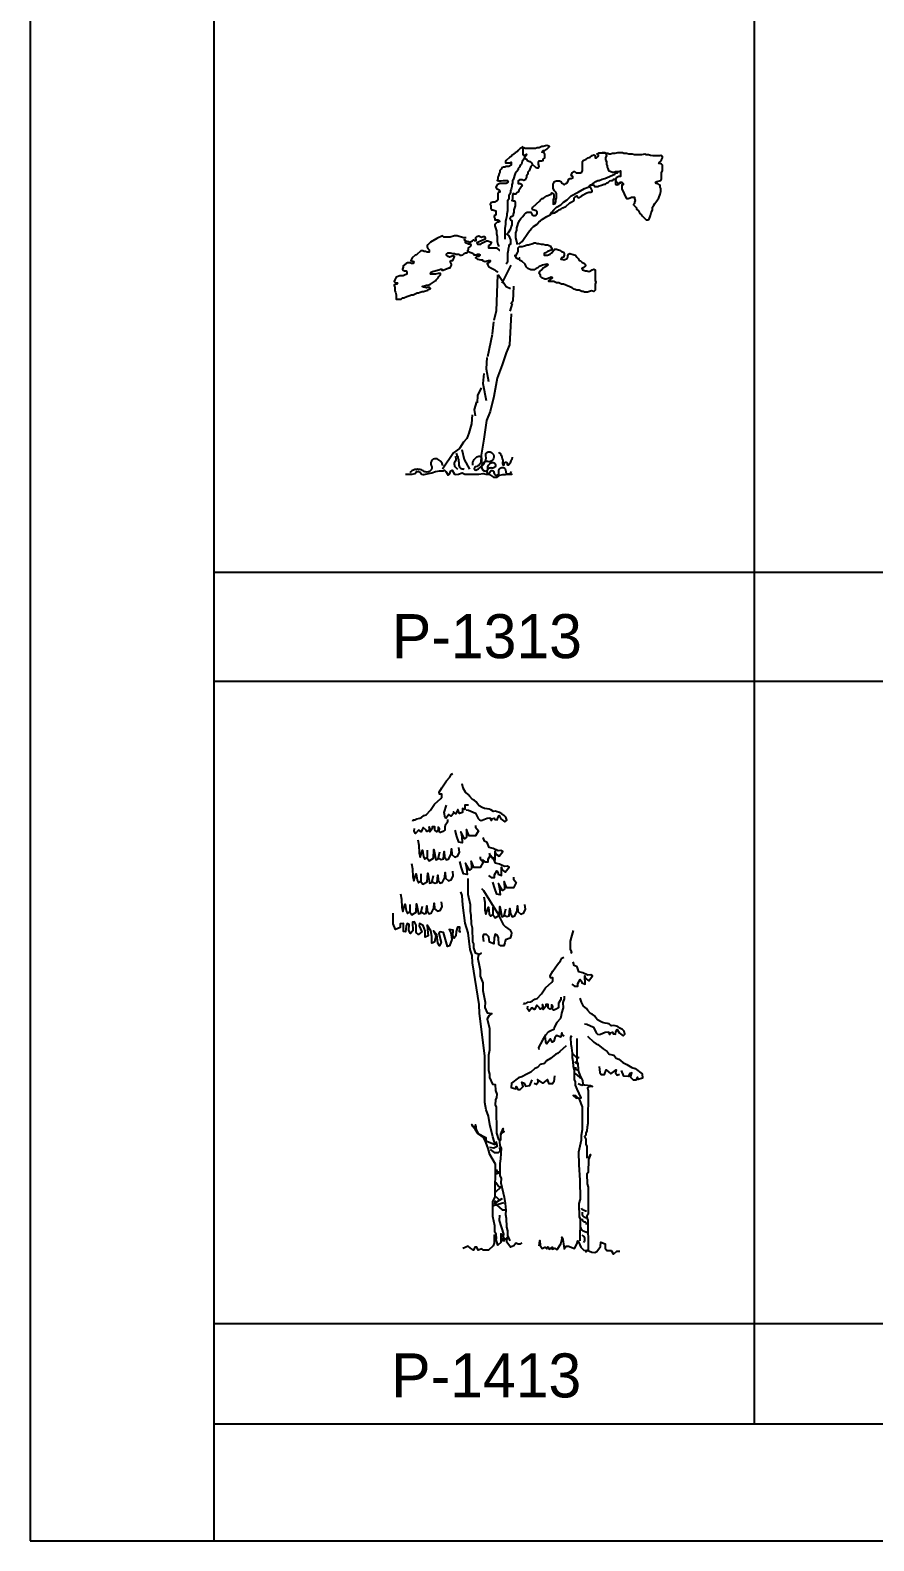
# Model space of a CAD drawing. Extents: x -74 to 94, y -49 to 40.
# Drawn here: x -11.48 to 0.01, y -49.02 to -28.44 of the extents above; entities that cross this region are included whole.
import ezdxf

# ---------------------------------------------------------------- set-up
doc = ezdxf.new("R2010")
doc.units = 0
doc.header["$LTSCALE"] = 100
doc.header["$MEASUREMENT"] = 0
doc.layers.add('FOLHA', color=3, linetype='CONTINUOUS')
doc.layers.add('P-ARVORE', color=2, linetype='CONTINUOUS')

# ---------------------------------------------------------------- blocks, each defined once
blk = doc.blocks.new('P-1313')
at = {"layer": 'P-ARVORE', "linetype": 'CONTINUOUS'}
for p, q in [((0.834, 5.422), (0.796, 4.439)), ((1.265, 5.111), (1.244, 4.704)), ((1.226, 4.64), (1.164, 4.428)), ((1.244, 4.704), (1.191, 4.619)), ((0.724, 4.138), (0.689, 3.816)), ((0.796, 4.439), (0.733, 4.181)), ((1.2, 4.361), (1.155, 3.519)), ((0.689, 3.795), (0.556, 3.188)), ((1.11, 3.466), (1.11, 3.466)), ((0.54, 3.166), (0.519, 2.865)), ((0.454, 2.734), (0.43, 2.458)), ((0.519, 2.865), (0.585, 2.511)), ((0.288, 2.133), (0.276, 1.935)), ((0.386, 2.342), (0.288, 2.133)), ((0.43, 2.458), (0.519, 2.002)), ((0.255, 1.963), (0.199, 1.751)), ((0.199, 1.751), (0.222, 1.581))]:
    blk.add_line(p, q, dxfattribs=at)
at = {"layer": 'P-ARVORE'}
for points in [[(1.525, 8.916), (1.487, 8.882), (1.449, 8.865), (1.392, 8.814), (1.373, 8.78), (1.315, 8.746), (1.239, 8.695), (1.201, 8.644), (1.163, 8.627), (1.067, 8.542), (1.048, 8.508), (1.048, 8.474), (1.163, 8.474), (1.201, 8.491), (1.201, 8.406), (1.144, 8.372), (1.067, 8.372), (1.029, 8.355), (0.991, 8.355), (0.953, 8.337), (0.934, 8.303), (0.896, 8.269), (0.896, 8.218), (0.876, 8.184), (0.857, 8.116), (0.838, 8.082), (0.838, 8.031), (0.819, 7.997), (0.857, 7.98), (0.934, 7.98), (0.991, 7.997), (1.105, 7.997), (1.125, 7.963), (1.105, 7.929), (1.067, 7.912), (0.896, 7.912), (0.819, 7.878), (0.781, 7.81), (0.8, 7.776), (0.876, 7.741), (0.896, 7.707), (0.896, 7.673), (0.857, 7.673), (0.838, 7.639), (0.838, 7.469), (0.819, 7.435), (0.762, 7.401), (0.705, 7.401), (0.648, 7.384), (0.628, 7.35), (0.648, 7.316), (0.648, 7.231), (0.667, 7.197), (0.705, 7.197), (0.781, 7.163), (0.781, 7.06), (0.743, 7.026), (0.743, 6.992), (0.762, 6.958), (0.762, 6.924), (0.838, 6.924), (0.876, 6.907), (0.896, 6.873), (0.857, 6.856), (0.819, 6.856), (0.781, 6.822), (0.762, 6.788), (0.762, 6.754), (0.8, 6.618), (0.8, 6.55), (0.819, 6.464), (0.819, 6.328), (0.838, 6.26), (0.857, 6.209), (0.857, 6.192)], [(1.373, 6.243), (1.354, 6.328), (1.334, 6.43), (1.334, 6.567), (1.354, 6.635), (1.354, 6.703), (1.373, 6.754), (1.392, 6.822), (1.43, 6.907), (1.468, 6.958), (1.525, 7.009), (1.563, 7.077), (1.602, 7.111), (1.64, 7.128), (1.735, 7.128), (1.773, 7.06), (1.811, 7.043), (1.869, 7.043), (1.907, 7.094), (1.907, 7.128), (1.888, 7.163), (1.831, 7.18), (1.792, 7.197), (1.773, 7.231), (1.792, 7.265), (1.983, 7.435), (2.002, 7.469), (2.04, 7.503), (2.079, 7.503), (2.117, 7.537), (2.174, 7.571), (2.289, 7.622), (2.308, 7.656), (2.346, 7.639), (2.365, 7.605), (2.365, 7.52), (2.346, 7.469), (2.346, 7.35), (2.403, 7.367), (2.422, 7.418), (2.422, 7.469), (2.441, 7.52), (2.441, 7.639), (2.422, 7.673), (2.384, 7.707), (2.346, 7.776), (2.346, 7.895), (2.384, 7.963), (2.441, 7.98), (2.518, 7.98), (2.556, 7.963), (2.575, 7.929), (2.613, 7.912), (2.651, 7.878), (2.689, 7.912), (2.727, 7.929), (2.766, 7.997), (2.766, 8.031), (2.804, 8.048), (2.842, 8.048), (2.88, 8.065), (2.88, 8.099), (2.842, 8.133), (2.861, 8.201), (2.918, 8.235), (2.975, 8.201), (3.09, 8.201), (3.128, 8.218), (3.147, 8.269), (3.147, 8.508), (3.166, 8.542), (3.243, 8.576), (3.3, 8.61), (3.357, 8.627), (3.414, 8.678), (3.453, 8.695), (3.491, 8.678), (3.491, 8.61), (3.529, 8.61), (3.567, 8.644), (3.586, 8.678), (3.548, 8.712), (3.605, 8.746), (3.777, 8.746), (3.796, 8.678), (3.777, 8.61), (3.777, 8.559), (3.796, 8.508), (3.796, 8.44), (3.815, 8.406), (3.815, 8.355), (3.834, 8.32), (3.853, 8.269), (3.968, 8.218), (4.006, 8.218), (4.044, 8.235), (4.139, 8.235), (4.178, 8.252), (4.178, 8.099), (4.139, 8.099), (4.063, 8.065), (4.044, 8.014), (4.044, 7.895), (4.082, 7.878), (4.139, 7.895), (4.178, 7.929), (4.216, 7.946), (4.254, 7.912), (4.254, 7.878), (4.216, 7.878), (4.216, 7.759), (4.273, 7.656), (4.292, 7.605), (4.349, 7.503), (4.388, 7.503), (4.445, 7.52), (4.483, 7.537), (4.559, 7.537), (4.559, 7.503), (4.578, 7.452), (4.559, 7.401), (4.559, 7.367), (4.54, 7.333), (4.578, 7.282), (4.617, 7.248), (4.617, 7.214), (4.674, 7.163), (4.712, 7.094), (4.75, 7.06), (4.769, 7.026), (4.884, 6.924), (4.922, 6.924), (4.96, 6.941), (4.998, 7.043), (5.017, 7.111), (5.055, 7.197), (5.055, 7.265), (5.094, 7.316), (5.113, 7.367), (5.17, 7.435), (5.227, 7.52), (5.265, 7.622), (5.284, 7.69), (5.284, 7.776), (5.265, 7.81), (5.265, 7.844), (5.246, 7.878), (5.189, 7.912), (5.151, 7.912), (5.132, 7.946), (5.17, 7.963), (5.246, 7.98), (5.284, 7.997), (5.303, 8.031), (5.303, 8.201), (5.323, 8.269), (5.323, 8.406), (5.303, 8.44), (5.265, 8.457), (5.227, 8.457), (5.246, 8.491), (5.284, 8.525), (5.303, 8.559), (5.323, 8.61), (5.323, 8.644), (5.284, 8.678), (5.246, 8.661), (5.074, 8.661), (4.998, 8.678), (4.941, 8.695), (4.884, 8.695), (4.845, 8.712), (4.75, 8.695), (4.559, 8.695), (4.502, 8.712), (4.407, 8.712), (4.349, 8.729), (4.273, 8.729), (4.235, 8.746), (4.101, 8.746), (4.025, 8.729), (3.968, 8.729), (3.91, 8.712), (3.872, 8.712), (3.834, 8.729), (3.796, 8.729), (3.758, 8.746), (3.682, 8.746), (3.605, 8.729), (3.548, 8.712), (3.548, 8.729)], [(1.583, 8.627), (1.544, 8.576), (1.506, 8.508), (1.487, 8.44), (1.449, 8.406), (1.43, 8.355), (1.392, 8.32), (1.392, 8.286), (1.315, 8.184), (1.296, 8.133), (1.277, 8.065), (1.258, 8.014), (1.239, 7.98), (1.239, 7.929), (1.22, 7.878), (1.22, 7.827), (1.201, 7.759), (1.182, 7.707), (1.182, 7.673), (1.163, 7.622), (1.144, 7.588), (1.144, 7.486), (1.105, 7.435), (1.105, 7.163), (1.086, 7.077), (1.086, 7.026), (1.067, 6.958), (1.048, 6.873), (1.048, 6.805), (1.029, 6.686), (1.029, 6.396)], [(1.792, 8.44), (1.773, 8.406), (1.735, 8.372), (1.716, 8.303), (1.697, 8.252), (1.659, 8.218), (1.659, 8.167), (1.621, 8.116), (1.621, 8.082), (1.583, 8.014), (1.544, 7.997), (1.506, 8.014), (1.43, 8.014), (1.392, 7.98), (1.392, 7.912), (1.449, 7.912), (1.487, 7.895), (1.506, 7.861), (1.487, 7.827), (1.411, 7.724), (1.392, 7.673), (1.354, 7.656), (1.334, 7.622), (1.296, 7.622), (1.258, 7.639), (1.239, 7.588), (1.239, 7.486), (1.22, 7.452), (1.258, 7.435), (1.296, 7.435), (1.315, 7.401), (1.315, 7.299), (1.277, 7.197), (1.277, 7.128), (1.258, 7.077), (1.258, 7.043), (1.22, 7.009), (1.182, 6.992), (1.163, 6.958), (1.182, 6.924), (1.22, 6.907), (1.22, 6.788), (1.201, 6.737), (1.182, 6.669), (1.125, 6.567), (1.086, 6.533), (1.144, 6.481), (1.182, 6.379), (1.182, 6.26), (1.144, 6.226), (1.144, 6.192), (1.125, 6.124), (1.125, 6.09), (1.105, 6.005), (1.105, 5.766), (1.067, 5.715)], [(1.411, 6.26), (1.506, 6.328), (1.678, 6.584), (1.754, 6.686), (1.811, 6.737), (1.907, 6.805), (1.964, 6.873), (2.002, 6.89), (2.06, 6.941), (2.174, 7.009), (2.269, 7.06), (2.308, 7.128), (2.365, 7.197), (2.441, 7.265), (2.556, 7.333), (2.632, 7.401), (2.727, 7.469), (2.842, 7.571), (3.033, 7.673), (3.204, 7.776), (3.3, 7.81), (3.338, 7.844), (3.395, 7.878), (3.433, 7.912), (3.51, 7.963), (3.567, 7.997), (3.605, 7.997), (3.682, 8.031), (3.758, 8.048), (4.025, 8.167), (4.063, 8.201), (4.101, 8.201), (4.082, 8.201)], [(2.308, 7.094), (2.384, 7.111), (2.479, 7.163), (2.498, 7.197), (2.556, 7.214), (2.613, 7.248), (2.689, 7.282), (2.804, 7.384), (2.842, 7.401), (2.899, 7.435), (2.918, 7.469), (2.918, 7.52), (2.956, 7.554), (2.995, 7.571), (3.014, 7.537), (3.052, 7.52), (3.109, 7.554), (3.128, 7.588), (3.166, 7.605), (3.224, 7.639), (3.262, 7.656), (3.319, 7.673), (3.376, 7.673), (3.414, 7.69), (3.414, 7.724), (3.376, 7.793), (3.338, 7.81), (3.338, 7.844), (3.376, 7.878), (3.414, 7.878), (3.453, 7.861), (3.472, 7.827), (3.567, 7.827), (3.605, 7.844), (3.662, 7.861), (3.739, 7.895), (3.777, 7.895), (3.815, 7.929), (3.853, 7.946), (3.891, 7.98), (3.93, 7.997), (3.968, 7.997), (3.987, 8.031), (4.025, 8.031), (4.063, 7.963), (4.101, 7.929), (4.139, 7.912), (4.178, 7.946), (4.197, 7.946)], [(-0.02, 6.43), (-0.097, 6.43), (-0.268, 6.481), (-0.345, 6.481), (-0.459, 6.447), (-0.631, 6.447), (-0.669, 6.481), (-0.822, 6.413), (-0.994, 6.311), (-1.07, 6.243), (-1.089, 6.209), (-1.089, 6.175), (-1.07, 6.141), (-1.032, 6.107), (-1.032, 6.039), (-1.089, 6.039), (-1.127, 6.056), (-1.165, 6.056), (-1.203, 6.073), (-1.261, 6.073), (-1.375, 5.971), (-1.413, 5.954), (-1.49, 5.885), (-1.528, 5.817), (-1.451, 5.783), (-1.471, 5.732), (-1.509, 5.732), (-1.547, 5.749), (-1.623, 5.749), (-1.661, 5.732), (-1.738, 5.664), (-1.738, 5.63), (-1.757, 5.579), (-1.738, 5.545), (-1.7, 5.528), (-1.661, 5.528), (-1.642, 5.494), (-1.642, 5.443), (-1.7, 5.409), (-1.738, 5.392), (-1.833, 5.392), (-1.929, 5.358), (-1.967, 5.289), (-1.986, 5.238), (-1.948, 5.204), (-1.89, 5.204), (-1.909, 5.17), (-1.986, 5.153), (-1.986, 5.119), (-1.967, 5.085), (-1.967, 4.983), (-1.948, 4.949), (-1.929, 4.881), (-1.929, 4.762), (-1.795, 4.762), (-1.757, 4.796), (-1.719, 4.796), (-1.642, 4.83), (-1.585, 4.847), (-1.509, 4.881), (-1.471, 4.881), (-1.356, 4.932), (-1.318, 4.932), (-1.28, 4.949), (-1.223, 4.966), (-1.184, 4.966), (-1.07, 5), (-1.032, 5.034), (-0.994, 5.051), (-1.032, 5.085), (-1.108, 5.068), (-1.184, 5.085), (-1.223, 5.102), (-1.108, 5.136), (-1.07, 5.136), (-0.994, 5.17), (-0.936, 5.204), (-0.86, 5.255), (-0.841, 5.289), (-0.784, 5.341), (-0.765, 5.375), (-0.726, 5.426), (-0.726, 5.46), (-0.784, 5.46), (-0.86, 5.443), (-0.994, 5.443), (-0.974, 5.494), (-0.936, 5.511), (-0.765, 5.562), (-0.726, 5.579), (-0.688, 5.579), (-0.688, 5.545), (-0.65, 5.545), (-0.497, 5.613), (-0.459, 5.613), (-0.421, 5.681), (-0.421, 5.715), (-0.459, 5.783), (-0.421, 5.817), (-0.383, 5.817), (-0.364, 5.851), (-0.345, 5.92), (-0.383, 5.937), (-0.421, 5.92), (-0.478, 5.902), (-0.516, 5.92), (-0.555, 5.954), (-0.555, 5.988), (-0.516, 6.022), (-0.459, 6.022), (-0.383, 6.005), (-0.345, 6.005), (-0.307, 5.988), (-0.23, 5.988), (-0.192, 5.954), (-0.154, 5.954), (-0.116, 5.971), (-0.078, 6.005), (-0.039, 6.022), (-0.001, 6.022), (0.018, 6.056), (0.018, 6.09), (0.037, 6.124), (0.037, 6.158), (0.094, 6.192), (0.113, 6.226), (0.094, 6.26), (0.037, 6.26), (-0.039, 6.294), (-0.039, 6.362), (-0.078, 6.379), (-0.059, 6.379)], [(-0.039, 6.345), (0.037, 6.328), (0.075, 6.311), (0.151, 6.345), (0.19, 6.379), (0.209, 6.345), (0.247, 6.362), (0.247, 6.396), (0.228, 6.43), (0.266, 6.464), (0.323, 6.481), (0.399, 6.447), (0.438, 6.464), (0.476, 6.464), (0.495, 6.43), (0.495, 6.396), (0.266, 6.294), (0.285, 6.26), (0.38, 6.26), (0.419, 6.294), (0.533, 6.345), (0.571, 6.345), (0.609, 6.328), (0.667, 6.311), (0.628, 6.243), (0.59, 6.209), (0.59, 6.158), (0.8, 6.158), (0.876, 6.09), (0.896, 6.09)], [(1.334, 5.937), (1.373, 6.022), (1.392, 6.056), (1.392, 6.158), (1.43, 6.192), (1.506, 6.192), (1.563, 6.209), (1.64, 6.243), (1.678, 6.243), (1.792, 6.277), (1.831, 6.294), (1.869, 6.294), (1.907, 6.277), (1.945, 6.277), (2.021, 6.26), (2.079, 6.26), (2.136, 6.243), (2.193, 6.243), (2.269, 6.209), (2.308, 6.141), (2.308, 6.107), (2.25, 6.073), (2.193, 6.056), (2.136, 6.022), (2.098, 6.005), (2.098, 5.954), (2.193, 5.954), (2.269, 5.988), (2.308, 6.022), (2.384, 6.124), (2.441, 6.124), (2.518, 6.09), (2.575, 6.056), (2.632, 6.039), (2.651, 6.005), (2.651, 5.954), (2.632, 5.902), (2.575, 5.885), (2.556, 5.851), (2.594, 5.851), (2.651, 5.834), (2.727, 5.868), (2.747, 5.902), (2.747, 5.937), (2.766, 5.988), (2.804, 6.005), (2.918, 5.971), (2.956, 5.954), (2.995, 5.902), (3.033, 5.868), (3.052, 5.817), (3.09, 5.8), (3.128, 5.766), (3.204, 5.732), (3.224, 5.698), (3.224, 5.664), (3.166, 5.613), (3.128, 5.596), (3.147, 5.562), (3.224, 5.528), (3.262, 5.528), (3.319, 5.511), (3.376, 5.528), (3.414, 5.562), (3.453, 5.579), (3.491, 5.562), (3.491, 5.272), (3.51, 5.221), (3.491, 5.17), (3.491, 5), (3.453, 4.966), (3.395, 4.983), (3.281, 4.949), (3.204, 4.949), (3.166, 4.966), (3.128, 4.966), (3.052, 5), (2.995, 5), (2.918, 5.034), (2.861, 5.068), (2.632, 5.17), (2.575, 5.17), (2.498, 5.204), (2.441, 5.204), (2.365, 5.238), (2.231, 5.238), (2.231, 5.272), (2.269, 5.289), (2.327, 5.341), (2.289, 5.358), (2.212, 5.324), (2.155, 5.307), (2.117, 5.307), (2.04, 5.341), (2.002, 5.375), (2.002, 5.409), (1.964, 5.46), (1.983, 5.511), (2.06, 5.579), (2.079, 5.613), (2.136, 5.647), (2.212, 5.698), (2.174, 5.715), (2.06, 5.681), (2.021, 5.664), (1.964, 5.647), (1.926, 5.613), (1.888, 5.596), (1.831, 5.562), (1.735, 5.562), (1.659, 5.596), (1.621, 5.63), (1.602, 5.664), (1.583, 5.715), (1.506, 5.783), (1.449, 5.817), (1.43, 5.851), (1.43, 5.885), (1.392, 5.851), (1.354, 5.868), (1.315, 5.937), (1.315, 5.971)], [(0.037, 6.056), (0.075, 6.039), (0.132, 6.022), (0.17, 6.005), (0.19, 5.971), (0.247, 5.971), (0.285, 5.988), (0.323, 5.988), (0.361, 5.954), (0.323, 5.92), (0.266, 5.92), (0.228, 5.885), (0.285, 5.851), (0.38, 5.834), (0.419, 5.834), (0.438, 5.8), (0.495, 5.783), (0.552, 5.8), (0.59, 5.817), (0.628, 5.817), (0.628, 5.783), (0.59, 5.749), (0.552, 5.732), (0.571, 5.681), (0.59, 5.647), (0.648, 5.613), (0.762, 5.562), (0.781, 5.528), (0.819, 5.511), (0.838, 5.494)], [(-1.68, -0.006), (-1.49, -0.006), (-1.413, 0.011), (-1.375, 0.062), (-1.318, 0.062), (-1.28, 0.045), (-1.242, -0.006), (-1.203, -0.023), (-1.165, -0.023), (-1.051, 0.011), (-0.955, 0.028), (-0.86, 0.062), (-0.745, 0.079), (-0.65, 0.079), (-0.612, 0.096), (-0.574, 0.062), (-0.516, -0.04), (-0.478, -0.006), (-0.44, 0.079), (-0.402, 0.096), (-0.345, -0.006), (-0.307, -0.023), (-0.23, -0.006), (-0.135, 0.028), (-0.059, -0.006), (0.323, -0.006), (0.438, 0.011), (0.514, -0.006), (0.609, -0.023), (0.724, -0.091), (0.819, -0.091), (0.896, -0.04), (0.972, -0.023), (1.048, -0.023), (1.125, -0.006), (1.22, -0.006), (1.239, 0.011)]]:
    blk.add_lwpolyline(points, dxfattribs=at)
blk.add_lwpolyline([(1.907, 8.882), (1.869, 8.865), (1.583, 8.865), (1.544, 8.882), (1.525, 8.882), (1.525, 8.712), (1.544, 8.678), (1.621, 8.712), (1.602, 8.661), (1.563, 8.627), (1.583, 8.593), (1.621, 8.576), (1.64, 8.542), (1.716, 8.508), (1.754, 8.474), (1.773, 8.44), (1.869, 8.355), (1.907, 8.337), (1.945, 8.337), (1.964, 8.372), (1.945, 8.44), (1.945, 8.491), (1.964, 8.525), (2.04, 8.525), (2.079, 8.542), (2.079, 8.576), (2.117, 8.61), (2.117, 8.712), (2.098, 8.746), (2.04, 8.763), (2.079, 8.814), (2.117, 8.814), (2.174, 8.848), (2.25, 8.916), (2.174, 8.95), (2.136, 8.933), (2.079, 8.916), (2.04, 8.916), (1.964, 8.882)], close=True, dxfattribs=at)
at = {"layer": 'P-ARVORE', "linetype": 'CONTINUOUS'}
for points in [[(0.852, 5.433), (1.066, 5.1), (1.182, 5.047)], [(1.191, 5.687), (0.95, 5.196)], [(1.155, 3.519), (1.069, 3.297), (0.959, 2.971), (0.825, 2.603), (0.727, 2.105), (0.629, 1.702), (0.531, 1.451), (0.454, 0.941), (0.386, 0.51), (0.377, 0.287)], [(0.145, 1.61), (0.124, 1.359), (0.047, 1.111), (-0.009, 0.966), (-0.096, 0.864), (-0.205, 0.694), (-0.372, 0.574), (-0.669, 0.131)], [(-0.14, 0.665), (-0.075, 0.393), (0.068, 0.131)]]:
    blk.add_lwpolyline(points, dxfattribs=at)
for points in [[(-0.657, 0.22, 0.12404), (-0.712, 0.334, 0.129034), (-0.811, 0.404, 0.66979), (-0.972, 0.231, -0.645323), (-1.129, 0.05, -0.090451), (-1.211, 0.092, 0.127553), (-1.272, 0.117, 0.054889), (-1.378, 0.121, 0.07026), (-1.459, 0.103, 0.090673), (-1.501, 0.078, 0.061542), (-1.548, 0.025)], [(-0.25, 0.117, -0.111787), (-0.319, 0.193, -0.140284), (-0.339, 0.273, -0.145443), (-0.313, 0.352, 0.177273), (-0.295, 0.418, 0.057323), (-0.301, 0.447, 0.046217), (-0.315, 0.482)], [(-0.295, 0.563, -0.032815), (-0.254, 0.456, -0.035085), (-0.229, 0.351, -0.044286), (-0.223, 0.269, 0.060707), (-0.217, 0.209, 0.215052), (-0.177, 0.156, 0.133263), (-0.075, 0.131)], [(0.157, 0.234, -0.090124), (0.163, 0.32, -0.095498), (0.199, 0.393, -0.076759), (0.267, 0.462, -0.133443), (0.32, 0.482, -0.399454), (0.397, 0.421, -0.213291), (0.353, 0.262, -0.162661), (0.23, 0.186, 0.429879), (0.199, 0.131, 0.470111), (0.256, 0.107, 0.096282), (0.454, 0.262, 0.241233), (0.511, 0.494, -0.486145), (0.597, 0.602, -1.113637), (0.566, 0.332, 0.847231), (0.463, 0.078, 0.595946), (0.564, 0.137, -0.290681), (0.662, 0.301, -1.448649), (0.677, 0.156, 0.49112), (0.54, 0.05, 0.930193), (0.625, 0.044, -0.585533), (0.715, 0.078, -0.235355), (0.733, 0.037, 0.193252), (0.751, -0.013, 0.794334), (0.869, 0.049, -0.518634), (0.971, 0.17, -0.421728), (1.056, 0.066, 0.578288), (1.146, 0.001, 0.089213), (1.184, 0.027, 0.088767), (1.211, 0.064)]]:
    blk.add_lwpolyline(points, format="xyb", dxfattribs=at)
at = {"layer": 'P-ARVORE'}
blk.add_lwpolyline([(0.857, 0.59, -0.049881), (0.9, 0.559, -0.109008), (0.915, 0.539, -0.012603), (0.937, 0.483, -0.015332), (0.953, 0.437, -0.005753), (0.961, 0.408, -0.004244), (0.972, 0.368, -0.133804), (0.971, 0.307, 0.144223), (0.972, 0.249, 0.996874), (1.016, 0.263, -0.434654), (1.048, 0.317, -0.531942), (1.094, 0.274, 0.737672), (1.144, 0.249, 0.03023), (1.169, 0.28, 0.050424), (1.182, 0.3, 0.004677), (1.207, 0.354, 0.008252), (1.22, 0.385, 0.007725), (1.233, 0.419, 0.014998), (1.239, 0.437, 0.074513), (1.24, 0.44, 0.021088), (1.239, 0.454)], format="xyb", dxfattribs=at)
blk = doc.blocks.new('P-1413')
at = {"layer": 'P-ARVORE', "linetype": 'CONTINUOUS'}
for p, q in [((0.928, 5.357), (1.012, 5.275)), ((0.975, 5.136), (1.067, 5.084)), ((1.001, 4.994), (1.001, 4.941)), ((1.001, 4.941), (1.085, 4.915)), ((1.012, 5.275), (1.096, 5.253)), ((1.096, 5.253), (1.056, 5.24)), ((1.067, 5.084), (1.089, 5.084)), ((0.994, 4.82), (1.121, 4.711)), ((1.074, 4.551), (1.172, 4.499)), ((1.085, 4.915), (1.099, 4.919)), ((1.121, 4.711), (1.176, 4.694)), ((1.172, 4.499), (1.205, 4.516))]:
    blk.add_line(p, q, dxfattribs=at)
for points in [[(-3.425, 11.701), (-3.419, 11.736), (-3.371, 11.729), (-3.318, 11.764), (-3.24, 11.778), (-3.193, 11.8), (-3.127, 11.849), (-3.061, 11.871), (-2.948, 11.999), (-2.835, 12.161), (-2.663, 12.311), (-2.638, 12.353), (-2.638, 12.431), (-2.698, 12.431), (-2.71, 12.488), (-2.638, 12.609), (-2.507, 12.793), (-2.424, 12.893), (-2.388, 12.964), (-2.335, 12.992)], [(-1.972, 12.008), (-1.907, 12.001), (-1.722, 11.916), (-1.65, 11.766), (-1.614, 11.731), (-1.567, 11.717), (-1.537, 11.724), (-1.406, 11.781), (-1.329, 11.788), (-1.281, 11.717), (-1.275, 11.76), (-1.209, 11.781), (-1.191, 11.738), (-1.126, 11.731), (-1.114, 11.788), (-1.078, 11.852), (-1.031, 11.76), (-0.918, 11.681), (-0.87, 11.724), (-0.893, 11.809), (-0.936, 11.852), (-1.007, 11.894), (-1.067, 11.937), (-1.132, 11.951), (-1.18, 11.965), (-1.233, 11.958), (-1.299, 12.008), (-1.347, 12.022), (-1.406, 12.029), (-1.478, 12.044), (-1.537, 12.072), (-1.621, 12.115), (-1.662, 12.171), (-1.698, 12.228), (-1.758, 12.271), (-1.805, 12.291), (-1.877, 12.37), (-1.919, 12.427), (-1.996, 12.49), (-2.055, 12.597), (-2.085, 12.711)], [(-1.914, 12.133), (-2.015, 12.133), (-2.015, 12.019), (-2.074, 12.046), (-2.074, 11.937), (-2.161, 11.91), (-2.202, 12.019), (-2.257, 11.893), (-2.316, 11.953), (-2.316, 11.91), (-2.385, 11.834), (-2.449, 11.877), (-2.517, 11.774), (-2.549, 11.785), (-2.577, 11.931), (-2.513, 12.133)], [(-2.487, 11.743), (-2.487, 11.672), (-2.546, 11.58), (-2.553, 11.53), (-2.553, 11.453), (-2.612, 11.417), (-2.677, 11.388), (-2.713, 11.417), (-2.702, 11.488), (-2.737, 11.53), (-2.737, 11.453), (-2.773, 11.41), (-2.833, 11.453), (-2.833, 11.544), (-2.898, 11.544), (-2.898, 11.488), (-2.969, 11.402), (-2.957, 11.481), (-2.987, 11.544), (-2.987, 11.459), (-3.047, 11.417), (-3.065, 11.453), (-3.143, 11.524), (-3.202, 11.402), (-3.274, 11.453), (-3.351, 11.36), (-3.393, 11.424), (-3.387, 11.495)], [(-1.719, 11.583), (-1.719, 11.535), (-1.642, 11.437), (-1.719, 11.295), (-1.893, 11.295), (-1.934, 11.382), (-1.966, 11.469), (-1.962, 11.262), (-2.016, 11.219), (-2.121, 11.409), (-2.094, 11.279), (-2.08, 11.105), (-2.172, 11.121), (-2.227, 11.279), (-2.277, 11.453)], [(-3.29, 11.191), (-3.263, 11.044), (-3.258, 10.821), (-3.231, 10.712), (-3.162, 10.908), (-3.139, 10.728), (-3.098, 10.658), (-3.03, 10.712), (-3.03, 10.903)], [(-1.539, 10.648), (-1.468, 10.591), (-1.378, 10.591), (-1.378, 10.662), (-1.312, 10.769), (-1.271, 10.712), (-1.271, 10.684), (-1.181, 10.641), (-1.188, 10.875), (-1.176, 10.811), (-1.08, 10.74), (-0.979, 10.868), (-1.027, 10.897), (-1.104, 10.889), (-1.241, 10.953), (-1.348, 10.982), (-1.402, 11.116), (-1.479, 11.152), (-1.509, 11.251)], [(-3.044, 10.707), (-2.984, 10.62), (-2.865, 10.69), (-2.852, 10.924), (-2.801, 10.647), (-2.737, 10.669), (-2.692, 10.859)], [(-2.724, 10.69), (-2.66, 10.652), (-2.596, 10.669), (-2.577, 10.87), (-2.564, 10.728), (-2.513, 10.647), (-2.445, 10.674), (-2.381, 10.805), (-2.372, 10.941), (-2.363, 10.788), (-2.285, 10.718), (-2.203, 10.75), (-2.157, 10.848), (-2.171, 10.979)], [(-1.591, 10.725), (-1.591, 10.676), (-1.513, 10.579), (-1.591, 10.437), (-1.764, 10.437), (-1.805, 10.524), (-1.837, 10.611), (-1.833, 10.404), (-1.888, 10.361), (-1.993, 10.551), (-1.965, 10.421), (-1.952, 10.247), (-2.043, 10.263), (-2.098, 10.421), (-2.148, 10.595)], [(-1.367, 10.219), (-1.296, 10.162), (-1.206, 10.162), (-1.206, 10.233), (-1.141, 10.34), (-1.099, 10.283), (-1.099, 10.255), (-1.01, 10.212), (-1.016, 10.446), (-1.004, 10.382), (-0.908, 10.311), (-0.807, 10.439), (-0.855, 10.468), (-0.932, 10.46), (-1.069, 10.524), (-1.177, 10.553), (-1.23, 10.687), (-1.308, 10.723), (-1.338, 10.822)], [(-3.462, 10.547), (-3.435, 10.4), (-3.43, 10.177), (-3.403, 10.069), (-3.334, 10.264), (-3.311, 10.085), (-3.27, 10.014), (-3.202, 10.069), (-3.202, 10.259)], [(-2.895, 10.047), (-2.831, 10.009), (-2.767, 10.025), (-2.749, 10.226), (-2.735, 10.085), (-2.685, 10.003), (-2.617, 10.03), (-2.553, 10.161), (-2.543, 10.297), (-2.534, 10.145), (-2.457, 10.074), (-2.374, 10.107), (-2.329, 10.205), (-2.342, 10.335)], [(-3.215, 10.063), (-3.156, 9.976), (-3.037, 10.047), (-3.023, 10.281), (-2.973, 10.003), (-2.909, 10.025), (-2.863, 10.215)], [(-1.932, 10.135), (-1.932, 9.705), (-1.868, 9.422), (-1.868, 9.243), (-1.845, 9.128), (-1.836, 8.9), (-1.813, 8.786), (-1.804, 8.41), (-1.772, 8.356), (-1.772, 8.242), (-1.731, 8.106), (-1.617, 8.073), (-1.562, 8.1), (-1.649, 8.024), (-1.653, 7.948), (-1.617, 7.774), (-1.594, 7.638), (-1.594, 7.475), (-1.521, 7.29), (-1.521, 7.083), (-1.457, 6.762), (-1.466, 6.615), (-1.406, 6.473), (-1.278, 6.452), (-1.352, 6.403), (-1.406, 6.31), (-1.338, 6.044), (-1.338, 5.456), (-1.37, 5.32), (-1.365, 4.907), (-1.342, 4.803), (-1.342, 4.711), (-1.256, 4.531), (-1.187, 4.52), (-1.178, 4.357), (-1.141, 4.259), (-1.146, 4.167), (-1.173, 4.101), (-1.182, 3.971), (-1.155, 3.9), (-1.15, 3.193), (-1.091, 3.019), (-1.027, 3.024), (-1.027, 3.166), (-0.963, 3.318), (-1.004, 3.204), (-0.94, 3.236), (-1.018, 3.198), (-1.041, 3.144), (-1.036, 3.002), (-1.068, 2.97), (-1.055, 2.85), (-1.023, 2.79), (-1.036, 2.496), (-1.059, 2.366), (-1.059, 2.045), (-1.023, 1.963), (-1.032, 1.838), (-0.94, 1.452), (-0.908, 1.278), (-0.895, 1.093), (-0.904, 0.978), (-0.881, 0.88), (-0.872, 0.63), (-0.849, 0.538), (-0.849, 0.402), (-0.789, 0.26)], [(-0.689, 10.168), (-0.689, 10.119), (-0.611, 10.021), (-0.689, 9.879), (-0.863, 9.879), (-0.904, 9.966), (-0.936, 10.053), (-0.931, 9.847), (-0.986, 9.803), (-1.091, 9.994), (-1.064, 9.863), (-1.05, 9.689), (-1.141, 9.705), (-1.196, 9.863), (-1.246, 10.037)], [(-3.763, 9.715), (-3.735, 9.568), (-3.731, 9.345), (-3.703, 9.236), (-3.635, 9.432), (-3.612, 9.253), (-3.571, 9.182), (-3.502, 9.236), (-3.502, 9.427)], [(-3.196, 9.214), (-3.132, 9.176), (-3.068, 9.193), (-3.05, 9.394), (-3.036, 9.253), (-2.986, 9.171), (-2.917, 9.198), (-2.853, 9.329), (-2.844, 9.465), (-2.835, 9.312), (-2.757, 9.242), (-2.675, 9.274), (-2.629, 9.372), (-2.643, 9.503)], [(-1.192, 0.26), (-1.146, 0.336), (-1.16, 0.44), (-1.192, 0.5), (-1.192, 0.668), (-1.246, 0.924), (-1.251, 1.321), (-1.187, 1.463), (-1.178, 2.349), (-1.329, 2.616), (-1.374, 2.779), (-1.438, 2.953), (-1.507, 3.078), (-1.658, 3.182), (-1.722, 3.285), (-1.781, 3.367), (-1.822, 3.427), (-1.708, 3.291), (-1.717, 3.421), (-1.703, 3.285), (-1.644, 3.182), (-1.443, 3.078), (-1.443, 2.986), (-1.182, 2.883), (-1.251, 3.095), (-1.333, 3.427), (-1.365, 3.661), (-1.434, 3.835), (-1.466, 4.031), (-1.466, 5.298), (-1.612, 6.457), (-1.617, 6.702), (-1.804, 7.834), (-1.813, 8.035), (-1.868, 8.198), (-1.923, 8.655), (-2.005, 8.916), (-2.069, 9.406), (-2.087, 9.673), (-2.124, 9.77)], [(-1.553, 9.863), (-1.502, 9.809), (-1.128, 9.205), (-0.963, 8.878), (-0.899, 8.818), (-0.776, 8.726), (-0.744, 8.655), (-0.753, 8.59), (-0.776, 8.508), (-0.904, 8.459), (-0.922, 8.378), (-0.949, 8.301), (-1.027, 8.296), (-1.087, 8.34), (-1.096, 8.514), (-1.118, 8.584), (-1.182, 8.617), (-1.214, 8.514), (-1.224, 8.356), (-1.338, 8.399), (-1.361, 8.546), (-1.42, 8.606), (-1.502, 8.606), (-1.521, 8.552), (-1.502, 8.421)], [(-1.496, 9.638), (-1.468, 9.491), (-1.464, 9.268), (-1.436, 9.159), (-1.368, 9.355), (-1.345, 9.175), (-1.304, 9.105), (-1.235, 9.159), (-1.235, 9.349)], [(-2.119, 8.682), (-2.156, 8.682), (-2.151, 8.807), (-2.215, 8.807), (-2.247, 8.693), (-2.252, 8.568), (-2.302, 8.508), (-2.334, 8.574), (-2.33, 8.726), (-2.439, 8.742), (-2.394, 8.65), (-2.362, 8.47), (-2.43, 8.296), (-2.48, 8.285), (-2.59, 8.666), (-2.686, 8.682), (-2.718, 8.633), (-2.654, 8.394), (-2.7, 8.301), (-2.75, 8.372), (-2.777, 8.606), (-2.864, 8.704), (-2.805, 8.574), (-2.837, 8.399), (-2.914, 8.372), (-2.91, 8.552), (-2.933, 8.71), (-3.038, 8.862), (-3.024, 8.742), (-3.006, 8.568), (-3.093, 8.535), (-3.093, 8.704), (-3.143, 8.856), (-3.248, 8.905), (-3.253, 8.846), (-3.184, 8.682), (-3.271, 8.606), (-3.339, 8.666), (-3.339, 8.862), (-3.381, 8.954), (-3.435, 8.943), (-3.431, 8.71), (-3.495, 8.633), (-3.541, 8.72), (-3.531, 8.884), (-3.582, 8.905), (-3.614, 8.84), (-3.627, 8.682), (-3.678, 8.688), (-3.678, 8.905), (-3.774, 8.9), (-3.769, 8.802), (-3.902, 8.742), (-3.961, 8.9), (-3.966, 9.194)], [(-3.516, 9.231), (-3.456, 9.144), (-3.338, 9.214), (-3.324, 9.448), (-3.274, 9.171), (-3.21, 9.193), (-3.164, 9.383)], [(-1.249, 9.154), (-1.189, 9.066), (-1.071, 9.137), (-1.057, 9.371), (-1.007, 9.094), (-0.943, 9.115), (-0.897, 9.306)], [(-0.929, 9.137), (-0.865, 9.099), (-0.801, 9.115), (-0.783, 9.317), (-0.769, 9.175), (-0.719, 9.094), (-0.65, 9.121), (-0.586, 9.251), (-0.577, 9.387), (-0.568, 9.235), (-0.49, 9.164), (-0.408, 9.197), (-0.362, 9.295), (-0.376, 9.426)], [(0.944, 8.713), (0.92, 8.65), (0.89, 8.528), (0.855, 8.429), (0.86, 8.196), (0.896, 8.139), (0.878, 8.089)], [(-0.403, 6.698), (-0.397, 6.734), (-0.349, 6.726), (-0.295, 6.762), (-0.218, 6.776), (-0.171, 6.797), (-0.105, 6.847), (-0.039, 6.868), (0.074, 6.996), (0.187, 7.159), (0.36, 7.308), (0.384, 7.35), (0.384, 7.429), (0.324, 7.429), (0.313, 7.486), (0.384, 7.606), (0.515, 7.79), (0.598, 7.89), (0.634, 7.961), (0.688, 7.989)], [(0.908, 7.259), (0.98, 7.202), (1.069, 7.202), (1.069, 7.273), (1.135, 7.379), (1.176, 7.322), (1.176, 7.294), (1.266, 7.251), (1.26, 7.486), (1.271, 7.421), (1.367, 7.35), (1.468, 7.478), (1.42, 7.507), (1.344, 7.5), (1.206, 7.563), (1.099, 7.592), (1.045, 7.727), (0.968, 7.762), (0.938, 7.861)], [(0.604, 6.904), (0.604, 6.833), (0.545, 6.74), (0.539, 6.691), (0.539, 6.613), (0.479, 6.578), (0.414, 6.549), (0.378, 6.578), (0.389, 6.649), (0.354, 6.691), (0.354, 6.613), (0.318, 6.57), (0.258, 6.613), (0.258, 6.705), (0.193, 6.705), (0.193, 6.649), (0.122, 6.563), (0.134, 6.641), (0.104, 6.705), (0.104, 6.62), (0.044, 6.578), (0.026, 6.613), (-0.051, 6.684), (-0.111, 6.563), (-0.182, 6.613), (-0.26, 6.521), (-0.302, 6.584), (-0.295, 6.655)], [(0.694, 6.932), (0.694, 6.854), (0.658, 6.754), (0.664, 6.613), (0.623, 6.464), (0.61, 6.4), (0.593, 6.322), (0.491, 6.209), (0.426, 6.073), (0.414, 6.017), (0.336, 5.982), (0.258, 5.946), (0.187, 5.861), (0.109, 5.726), (-0.004, 5.528), (0.003, 5.477)], [(1.248, 6.173), (1.313, 6.166), (1.498, 6.081), (1.57, 5.931), (1.606, 5.896), (1.653, 5.882), (1.683, 5.889), (1.814, 5.946), (1.891, 5.953), (1.939, 5.882), (1.945, 5.925), (2.011, 5.946), (2.029, 5.903), (2.094, 5.896), (2.106, 5.953), (2.142, 6.017), (2.189, 5.925), (2.302, 5.846), (2.35, 5.889), (2.327, 5.974), (2.284, 6.017), (2.213, 6.059), (2.153, 6.102), (2.088, 6.116), (2.04, 6.13), (1.987, 6.123), (1.921, 6.173), (1.873, 6.187), (1.814, 6.194), (1.742, 6.209), (1.683, 6.237), (1.599, 6.28), (1.558, 6.336), (1.522, 6.393), (1.462, 6.436), (1.415, 6.456), (1.343, 6.535), (1.301, 6.592), (1.224, 6.655), (1.165, 6.762), (1.135, 6.876)], [(0.699, 5.84), (0.658, 5.86), (0.628, 5.925), (0.604, 5.811), (0.485, 5.86), (0.437, 5.79), (0.414, 5.704), (0.366, 5.676), (0.324, 5.769), (0.223, 5.633), (0.193, 5.676), (0.187, 5.804)], [(1.128, 0.263), (1.14, 0.859), (1.111, 0.909), (1.104, 1.278), (1.14, 1.392), (1.129, 1.917), (1.104, 2.335), (1.099, 2.69), (1.164, 3.009), (1.164, 3.144), (1.194, 3.292), (1.194, 3.917), (1.111, 4.123), (1.015, 4.208), (0.938, 4.222), (1.021, 4.151), (1.158, 4.158), (1.051, 4.393), (1.003, 4.499), (1.003, 4.598), (0.98, 4.655), (0.98, 4.91), (0.95, 5.009), (0.944, 5.144), (0.92, 5.244), (0.92, 5.378), (0.908, 5.52), (0.89, 5.613), (0.878, 5.811), (0.908, 5.86)], [(1.043, 5.772), (1.043, 5.146), (1.066, 5.081), (1.075, 4.934), (1.089, 4.879), (1.121, 4.776), (1.198, 4.629), (1.208, 4.526), (1.253, 4.509), (1.413, 4.498), (1.468, 4.471), (1.377, 4.471), (1.331, 4.428), (1.345, 4.346), (1.34, 3.459), (1.326, 3.356), (1.317, 3.263), (1.285, 3.193), (1.285, 3.144), (1.253, 3.1), (1.285, 3.035), (1.285, 2.893), (1.317, 2.828), (1.317, 2.534), (1.372, 2.545), (1.409, 2.611), (1.354, 2.48), (1.349, 2.121), (1.317, 2.077), (1.326, 1.816), (1.349, 1.724), (1.349, 0.989), (1.313, 0.929), (1.326, 0.87), (1.34, 0.821), (1.349, 0.01)], [(1.331, 5.837), (1.5, 5.679), (1.564, 5.625), (1.614, 5.608), (1.756, 5.489), (1.87, 5.423), (1.925, 5.347), (2.044, 5.32), (2.112, 5.238), (2.181, 5.211), (2.291, 5.119), (2.405, 5.064), (2.537, 4.988), (2.629, 4.961), (2.816, 4.814), (2.83, 4.694), (2.707, 4.656), (2.697, 4.722), (2.652, 4.64), (2.583, 4.64), (2.505, 4.722), (2.537, 4.841), (2.473, 4.814), (2.437, 4.738), (2.318, 4.749), (2.259, 4.907)], [(0.75, 5.579), (0.581, 5.422), (0.517, 5.367), (0.466, 5.351), (0.325, 5.231), (0.21, 5.166), (0.156, 5.09), (0.037, 5.063), (-0.032, 4.981), (-0.1, 4.954), (-0.21, 4.861), (-0.324, 4.807), (-0.457, 4.731), (-0.548, 4.704), (-0.736, 4.557), (-0.749, 4.437), (-0.626, 4.399), (-0.617, 4.464), (-0.571, 4.383), (-0.502, 4.383), (-0.425, 4.464), (-0.457, 4.584), (-0.393, 4.557), (-0.356, 4.48), (-0.237, 4.491), (-0.178, 4.649)], [(1.646, 5.015), (1.665, 4.852), (1.701, 4.798), (1.793, 4.798), (1.838, 4.917), (1.966, 4.814), (2.112, 4.917), (2.094, 4.841), (2.135, 4.776), (2.204, 4.803)], [(0.434, 4.758), (0.416, 4.595), (0.379, 4.54), (0.288, 4.54), (0.242, 4.66), (0.114, 4.557), (-0.032, 4.66), (-0.014, 4.584), (-0.055, 4.519), (-0.123, 4.546)], [(-1.169, 2.97), (-1.128, 2.834), (-1.219, 2.785), (-1.342, 2.801)], [(-1.32, 2.752), (-1.21, 2.665), (-1.096, 2.665), (-1.045, 2.714), (-1.055, 2.801)], [(-1.155, 2.203), (-1.128, 2.137), (-1.087, 2.137), (-1.087, 2.105), (-1.169, 2.077)], [(-1.169, 1.86), (-1.096, 1.751), (-1.032, 1.724), (-1.178, 1.588)], [(-0.949, 1.299), (-1.228, 1.212), (-1.219, 1.261)], [(-1.219, 1.31), (-0.991, 1.104), (-0.922, 1.104)], [(-1.169, 1.468), (-1.073, 1.381), (-1.004, 1.408), (-1.178, 1.299), (-1.196, 1.359)], [(-0.917, 0.26), (-0.972, 0.26), (-0.949, 0.44), (-1.064, 0.815), (-1.059, 0.957)], [(-0.46, 0.206), (-0.515, 0.168), (-0.561, 0.168), (-0.62, 0.2), (-0.675, 0.124), (-0.771, 0.092), (-0.867, 0.222), (-0.858, 0.353), (-0.922, 0.298), (-0.968, 0.38), (-1.027, 0.456), (-1.032, 0.217), (-1.109, 0.141), (-1.178, 0.364), (-1.214, 0.418), (-1.214, 0.2), (-1.237, 0.124), (-1.37, 0.004), (-1.507, 0.004), (-1.548, 0.043), (-1.649, 0.004), (-1.681, 0.086), (-1.74, 0.086), (-1.777, 0.004), (-1.859, 0.064), (-1.923, 0.119), (-2.064, 0.053)], [(0.014, 0.129), (0.032, 0.271), (0.043, 0.135), (0.097, 0.05), (0.168, 0.086), (0.222, 0.044), (0.252, 0.093), (0.287, 0.036), (0.377, 0.086), (0.365, 0.036), (0.443, 0.064), (0.502, 0.022), (0.604, 0.178), (0.639, 0.327), (0.634, 0.362), (0.657, 0.299), (0.687, 0.114), (0.693, 0.044), (0.746, 0.114), (0.812, 0.114), (0.973, 0.05), (1.038, 0.171), (1.063, 0.263), (1.093, 0.214), (1.146, 0.086), (1.235, 0.008), (1.289, 0.001), (1.289, -0.042), (1.325, 0.008), (1.45, -0.049), (1.533, -0.056), (1.587, -0.027), (1.688, 0.107), (1.694, 0.228), (1.814, 0.178), (1.814, 0.064), (1.861, 0.001), (1.974, 0.001), (2.04, -0.098), (2.129, -0.021), (2.213, -0.021)]]:
    blk.add_lwpolyline(points, dxfattribs=at)
for points in [[(1.301, 1.072, -0.074131), (1.258, 1.077, -0.074131), (1.217, 1.094, -0.065968), (1.187, 1.118, -0.065968), (1.164, 1.15)], [(1.295, 0.887, -0.085732), (1.254, 0.897, -0.114028), (1.229, 0.916, -0.040174), (1.213, 0.938, -0.035008), (1.199, 0.966, -0.083031), (1.191, 1, -0.067848), (1.194, 1.043)], [(1.307, 0.71, 0.102503), (1.303, 0.739, 0.121709), (1.289, 0.76, 0.191498), (1.262, 0.77, -0.16057), (1.229, 0.781, -0.132053), (1.202, 0.813, -0.119194), (1.194, 0.859)], [(1.348, 0.483, -0.021536), (1.311, 0.49, -0.028775), (1.283, 0.498, -0.024668), (1.236, 0.517, -0.026421), (1.194, 0.54, -0.128961), (1.168, 0.567, -0.076965), (1.146, 0.625)], [(1.235, 0.214, 0.048265), (1.251, 0.247, 0.056696), (1.259, 0.277, 0.032096), (1.261, 0.304, 0.027843), (1.259, 0.334, 0.159561), (1.239, 0.378, 0.122606), (1.187, 0.412)]]:
    blk.add_lwpolyline(points, format="xyb", dxfattribs=at)
blk = doc.blocks.new('FOLHAVERDE')
at = {"layer": 'FOLHA', "linetype": 'CONTINUOUS'}
for p, q in [((-29.955, 37.298), (-29.955, 2.298)), ((-27.455, 37.298), (-27.455, 2.298)), ((-27.455, 35.298), (-27.455, 2.298)), ((-29.955, 2.298), (-5.455, 2.298)), ((-27.455, 2.298), (-5.455, 2.298))]:
    blk.add_line(p, q, dxfattribs=at)

msp = doc.modelspace()

# ---------------------------------------------------------------- linework, layer by layer
at = {"layer": 'FOLHA', "linetype": 'CONTINUOUS'}
for p, q in [((-1.613, -47.425), (-1.613, -18.639)), ((-8.98, -35.824), (13.02, -35.824)), ((-8.98, -37.305), (13.02, -37.305)), ((-8.98, -46.058), (13.02, -46.058)), ((-8.98, -47.425), (13.02, -47.425))]:
    msp.add_line(p, q, dxfattribs=at)
at = {"layer": 'P-ARVORE', "linetype": 'CONTINUOUS'}
msp.add_line((-8.98, -49.019), (13.02, -49.019), dxfattribs=at)

# ---------------------------------------------------------------- block references
msp.add_blockref('FOLHAVERDE', (18.475, -51.317), dxfattribs=at)
at = {"layer": 'P-ARVORE', "linetype": 'CONTINUOUS', "xscale": 0.5, "yscale": 0.5, "zscale": 0.5}
for name, p in [('P-1313', (-5.53, -34.482)), ('P-1413', (-4.554, -45.063))]:
    msp.add_blockref(name, p, dxfattribs=at)

# ---------------------------------------------------------------- texts
at = {"layer": 'FOLHA', "linetype": 'CONTINUOUS'}
for s, p in [('P-1313', (-6.552, -36.994)), ('P-1413', (-6.561, -47.066))]:
    msp.add_text(s, height=0.6, dxfattribs=at).set_placement(p)

doc.saveas('drawing.dxf')
